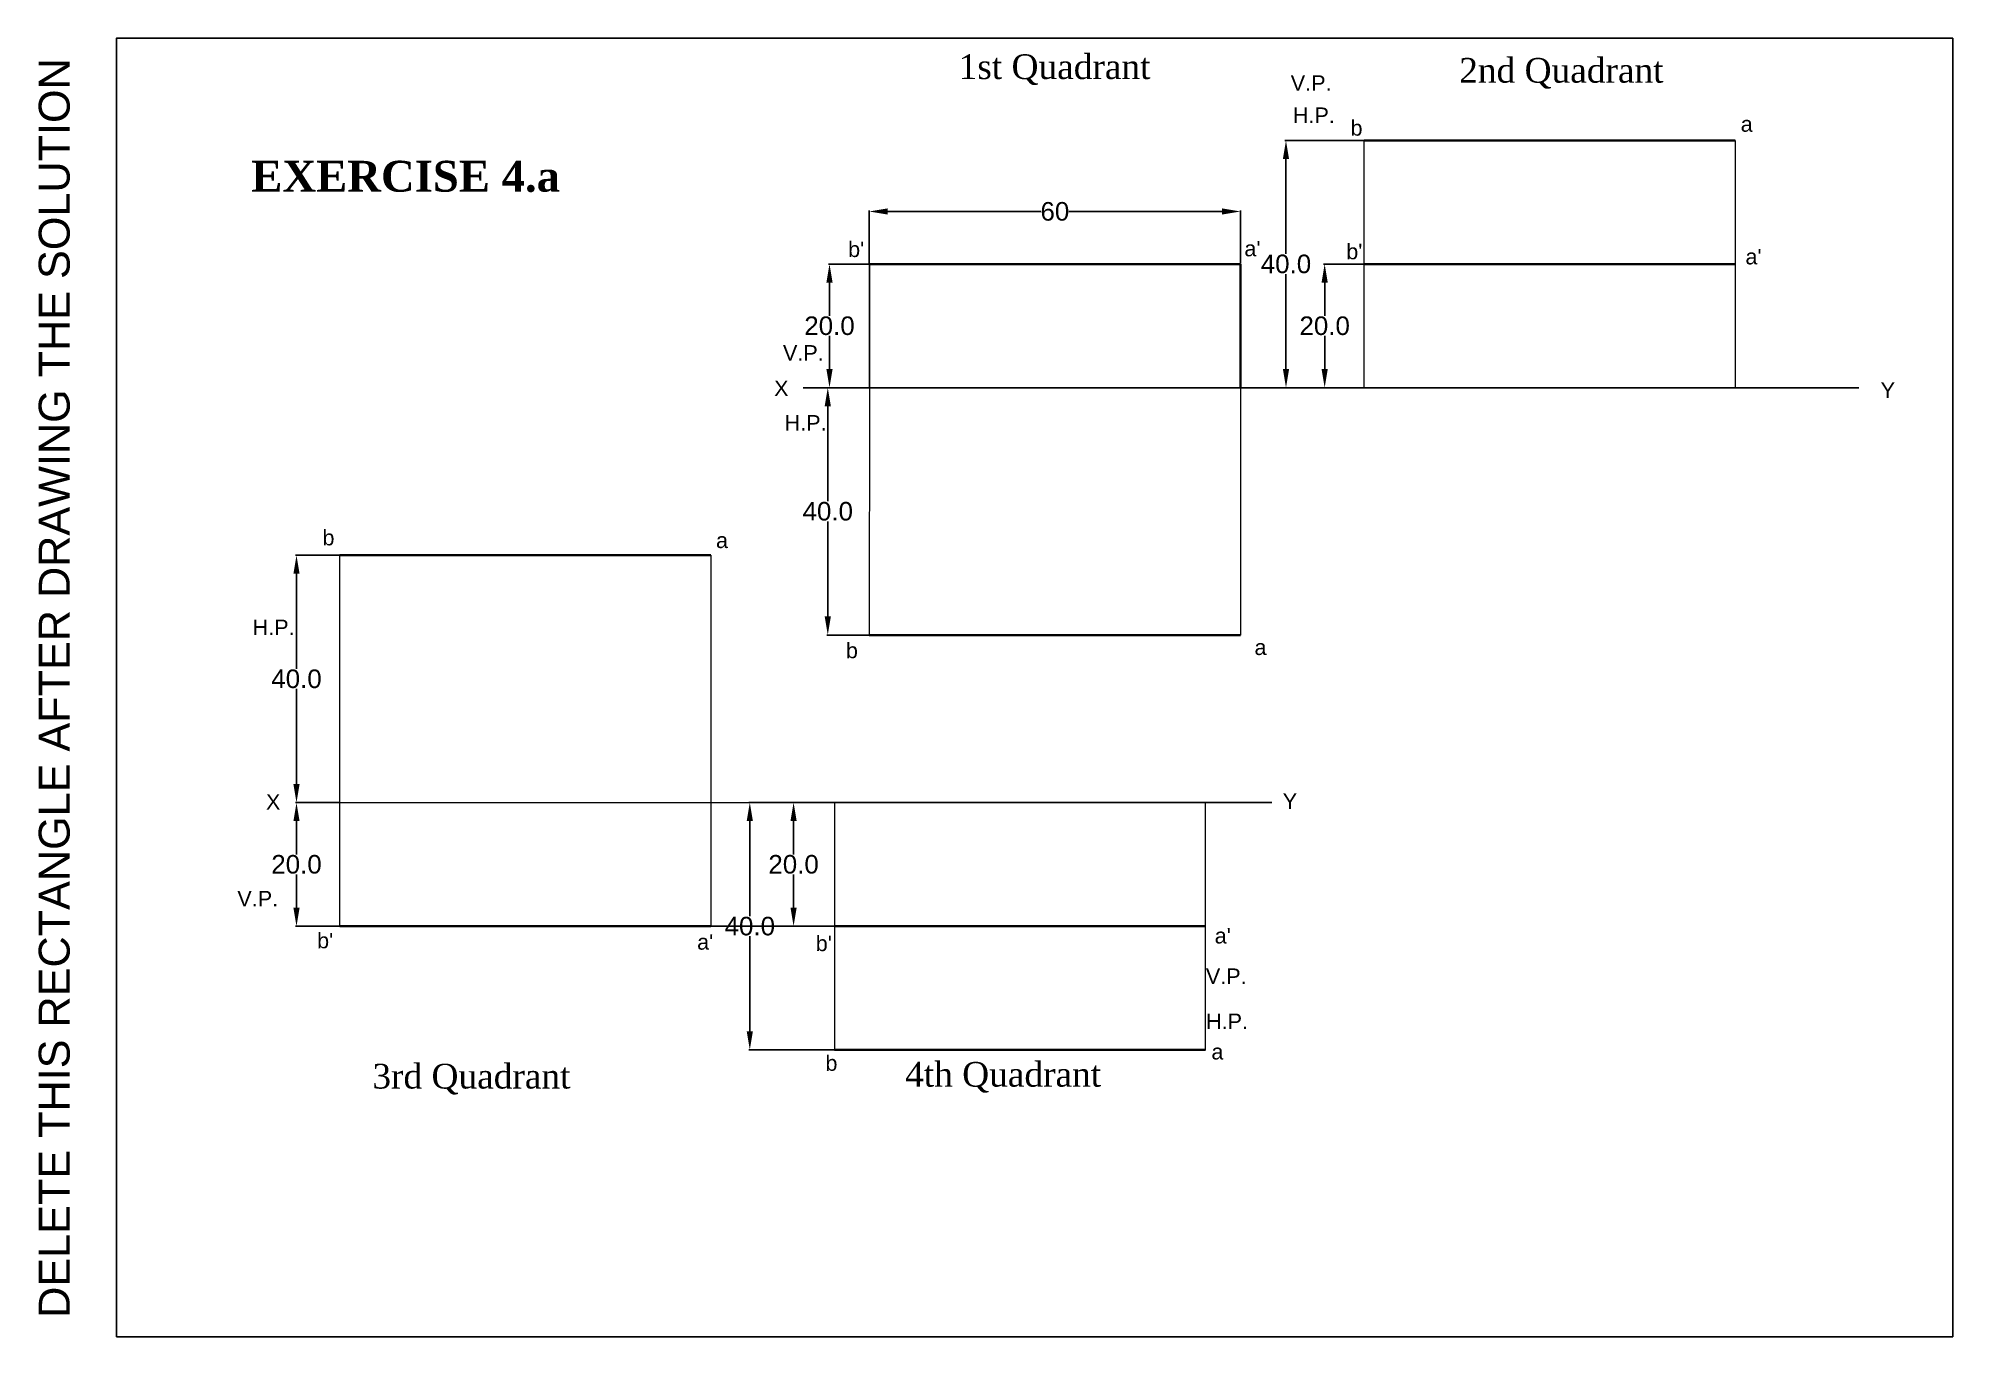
# Model space of a CAD drawing. Header units: millimetres. Extents: x -13 to 297, y 0 to 210.
import ezdxf

# ---------------------------------------------------------------- set-up
doc = ezdxf.new("R2010")
doc.units = ezdxf.units.MM
doc.layers.add('Comments', color=10, linetype='Continuous', lineweight=13, plot=False)
doc.layers.add('thick continuous', color=7, linetype='Continuous', lineweight=30)
doc.styles.get("Standard").update_dxf_attribs({"font": 'arial.ttf'})
doc.dimstyles.get("Standard").update_dxf_attribs({"dimtxt": 3, "dimasz": 3, "dimexe": 0.18, "dimexo": 0.0625, "dimgap": 0.09, "dimtad": 0, "dimtih": 1, "dimtoh": 1, "dimdec": 1, "dimzin": 0, "dimdsep": 46, "dimtxsty": 'Standard', "dimcen": 0.09, "dimadec": 0, "dimazin": 0, "dimtfac": 1, "dimtdec": 1, "dimtofl": 0, "dimtmove": 0, "dimatfit": 3, "dimfxl": 1, "dimtolj": 1, "dimtzin": 0, "dimarcsym": 0})

# ---------------------------------------------------------------- blocks, each defined once
blk = doc.blocks.new('*D0')
at = {"layer": 'Defpoints', "color": 0, "lineweight": 20, "transparency": 16777216}
for p in [(121.81, 173.49), (115.33, 153.49), (121.81, 153.49)]:
    blk.add_point(p, dxfattribs=at)
at = {"layer": 'thick continuous', "color": 0, "lineweight": -2, "transparency": 16777216}
for p, q in [((121.74, 173.49), (115.15, 173.49)), ((115.33, 170.49), (115.33, 165.12)), ((115.33, 156.49), (115.33, 161.87)), ((121.74, 153.49), (115.15, 153.49))]:
    blk.add_line(p, q, dxfattribs=at)
at = {"layer": 'thick continuous', "color": 0, "lineweight": 20, "transparency": 16777216}
for points in [[(114.83, 170.49), (115.83, 170.49), (115.33, 173.49)], [(114.83, 156.49), (115.83, 156.49), (115.33, 153.49)]]:
    blk.add_solid(points, dxfattribs=at)
at = {"layer": 'thick continuous', "color": 0, "lineweight": 20, "transparency": 16777216, "insert": (115.33, 163.49), "char_height": 3, "attachment_point": 5}
blk.add_mtext('\\A1;20.0', dxfattribs=at)
blk = doc.blocks.new('*D1')
at = {"layer": 'Defpoints', "color": 0, "lineweight": 20, "transparency": 16777216}
for p in [(181.81, 181.99), (121.74, 173.49), (181.81, 173.49)]:
    blk.add_point(p, dxfattribs=at)
at = {"layer": 'thick continuous', "color": 0, "lineweight": -2, "transparency": 16777216}
for p, q in [((121.74, 173.56), (121.74, 182.17)), ((124.74, 181.99), (149.53, 181.99)), ((178.81, 181.99), (154.02, 181.99)), ((181.81, 173.56), (181.81, 182.17))]:
    blk.add_line(p, q, dxfattribs=at)
at = {"layer": 'thick continuous', "color": 0, "lineweight": 20, "transparency": 16777216}
for points in [[(124.74, 182.49), (124.74, 181.49), (121.74, 181.99)], [(178.81, 182.49), (178.81, 181.49), (181.81, 181.99)]]:
    blk.add_solid(points, dxfattribs=at)
at = {"layer": 'thick continuous', "color": 0, "lineweight": 20, "transparency": 16777216, "insert": (151.78, 181.99), "char_height": 3, "attachment_point": 5}
blk.add_mtext('\\A1;60', dxfattribs=at)
blk = doc.blocks.new('*D2')
at = {"layer": 'Defpoints', "color": 0, "lineweight": 20, "transparency": 16777216}
for p in [(121.74, 153.49), (115.05, 113.49), (121.74, 113.49)]:
    blk.add_point(p, dxfattribs=at)
at = {"layer": 'thick continuous', "color": 0, "lineweight": -2, "transparency": 16777216}
for p, q in [((121.68, 153.49), (114.87, 153.49)), ((115.05, 150.49), (115.05, 135.12)), ((115.05, 116.49), (115.05, 131.87)), ((121.68, 113.49), (114.87, 113.49))]:
    blk.add_line(p, q, dxfattribs=at)
at = {"layer": 'thick continuous', "color": 0, "lineweight": 20, "transparency": 16777216}
for points in [[(114.55, 150.49), (115.55, 150.49), (115.05, 153.49)], [(114.55, 116.49), (115.55, 116.49), (115.05, 113.49)]]:
    blk.add_solid(points, dxfattribs=at)
at = {"layer": 'thick continuous', "color": 0, "lineweight": 20, "transparency": 16777216, "insert": (115.05, 133.49), "char_height": 3, "attachment_point": 5}
blk.add_mtext('\\A1;40.0', dxfattribs=at)
blk = doc.blocks.new('*D3')
at = {"layer": 'Defpoints', "color": 0, "lineweight": 20, "transparency": 16777216}
for p in [(201.81, 173.49), (195.42, 153.49), (201.81, 153.49)]:
    blk.add_point(p, dxfattribs=at)
at = {"layer": 'thick continuous', "color": 0, "lineweight": -2, "transparency": 16777216}
for p, q in [((201.74, 173.49), (195.24, 173.49)), ((195.42, 170.49), (195.42, 165.12)), ((195.42, 156.49), (195.42, 161.87)), ((201.74, 153.49), (195.24, 153.49))]:
    blk.add_line(p, q, dxfattribs=at)
at = {"layer": 'thick continuous', "color": 0, "lineweight": 20, "transparency": 16777216}
for points in [[(194.92, 170.49), (195.92, 170.49), (195.42, 173.49)], [(194.92, 156.49), (195.92, 156.49), (195.42, 153.49)]]:
    blk.add_solid(points, dxfattribs=at)
at = {"layer": 'thick continuous', "color": 0, "lineweight": 20, "transparency": 16777216, "insert": (195.42, 163.49), "char_height": 3, "attachment_point": 5}
blk.add_mtext('\\A1;20.0', dxfattribs=at)
blk = doc.blocks.new('*D4')
at = {"layer": 'Defpoints', "color": 0, "lineweight": 20, "transparency": 16777216}
for p in [(201.81, 193.49), (189.16, 153.49), (201.74, 153.49)]:
    blk.add_point(p, dxfattribs=at)
at = {"layer": 'thick continuous', "color": 0, "lineweight": -2, "transparency": 16777216}
for p, q in [((201.74, 193.49), (188.98, 193.49)), ((189.16, 190.49), (189.16, 175.12)), ((189.16, 156.49), (189.16, 171.87)), ((201.68, 153.49), (188.98, 153.49))]:
    blk.add_line(p, q, dxfattribs=at)
at = {"layer": 'thick continuous', "color": 0, "lineweight": 20, "transparency": 16777216}
for points in [[(188.66, 190.49), (189.66, 190.49), (189.16, 193.49)], [(188.66, 156.49), (189.66, 156.49), (189.16, 153.49)]]:
    blk.add_solid(points, dxfattribs=at)
at = {"layer": 'thick continuous', "color": 0, "lineweight": 20, "transparency": 16777216, "insert": (189.16, 173.49), "char_height": 3, "attachment_point": 5}
blk.add_mtext('\\A1;40.0', dxfattribs=at)
blk = doc.blocks.new('*D5')
at = {"layer": 'Defpoints', "color": 0, "lineweight": 20, "transparency": 16777216}
for p in [(36.13, 126.39), (29.12, 86.39), (36.13, 86.39)]:
    blk.add_point(p, dxfattribs=at)
at = {"layer": 'thick continuous', "color": 0, "lineweight": -2, "transparency": 16777216}
for p, q in [((36.07, 126.39), (28.94, 126.39)), ((29.12, 123.39), (29.12, 108.01)), ((29.12, 89.39), (29.12, 104.77)), ((36.07, 86.39), (28.94, 86.39))]:
    blk.add_line(p, q, dxfattribs=at)
at = {"layer": 'thick continuous', "color": 0, "lineweight": 20, "transparency": 16777216}
for points in [[(28.62, 123.39), (29.62, 123.39), (29.12, 126.39)], [(28.62, 89.39), (29.62, 89.39), (29.12, 86.39)]]:
    blk.add_solid(points, dxfattribs=at)
at = {"layer": 'thick continuous', "color": 0, "lineweight": 20, "transparency": 16777216, "insert": (29.12, 106.39), "char_height": 3, "attachment_point": 5}
blk.add_mtext('\\A1;40.0', dxfattribs=at)
blk = doc.blocks.new('*D6')
at = {"layer": 'Defpoints', "color": 0, "lineweight": 20, "transparency": 16777216}
for p in [(36.07, 86.39), (29.12, 66.39), (174.09, 66.39)]:
    blk.add_point(p, dxfattribs=at)
at = {"layer": 'thick continuous', "color": 0, "lineweight": -2, "transparency": 16777216}
for p, q in [((36, 86.39), (28.94, 86.39)), ((29.12, 83.39), (29.12, 78.01)), ((29.12, 69.39), (29.12, 74.77)), ((174.03, 66.39), (28.94, 66.39))]:
    blk.add_line(p, q, dxfattribs=at)
at = {"layer": 'thick continuous', "color": 0, "lineweight": 20, "transparency": 16777216}
for points in [[(28.62, 83.39), (29.62, 83.39), (29.12, 86.39)], [(28.62, 69.39), (29.62, 69.39), (29.12, 66.39)]]:
    blk.add_solid(points, dxfattribs=at)
at = {"layer": 'thick continuous', "color": 0, "lineweight": 20, "transparency": 16777216, "insert": (29.12, 76.39), "char_height": 3, "attachment_point": 5}
blk.add_mtext('\\A1;20.0', dxfattribs=at)
blk = doc.blocks.new('*D7')
at = {"layer": 'Defpoints', "color": 0, "lineweight": 20, "transparency": 16777216}
for p in [(116.13, 86.39), (109.52, 66.39), (116.13, 66.39)]:
    blk.add_point(p, dxfattribs=at)
at = {"layer": 'thick continuous', "color": 0, "lineweight": -2, "transparency": 16777216}
for p, q in [((116.07, 86.39), (109.34, 86.39)), ((109.52, 83.39), (109.52, 78.01)), ((109.52, 69.39), (109.52, 74.77)), ((116.07, 66.39), (109.34, 66.39))]:
    blk.add_line(p, q, dxfattribs=at)
at = {"layer": 'thick continuous', "color": 0, "lineweight": 20, "transparency": 16777216}
for points in [[(109.02, 83.39), (110.02, 83.39), (109.52, 86.39)], [(109.02, 69.39), (110.02, 69.39), (109.52, 66.39)]]:
    blk.add_solid(points, dxfattribs=at)
at = {"layer": 'thick continuous', "color": 0, "lineweight": 20, "transparency": 16777216, "insert": (109.52, 76.39), "char_height": 3, "attachment_point": 5}
blk.add_mtext('\\A1;20.0', dxfattribs=at)
blk = doc.blocks.new('*D8')
at = {"layer": 'Defpoints', "color": 0, "lineweight": 20, "transparency": 16777216}
for p in [(186.96, 86.39), (102.44, 46.39), (116.13, 46.39)]:
    blk.add_point(p, dxfattribs=at)
at = {"layer": 'thick continuous', "color": 0, "lineweight": -2, "transparency": 16777216}
for p, q in [((186.89, 86.39), (102.26, 86.39)), ((102.44, 83.39), (102.44, 68.01)), ((102.44, 49.39), (102.44, 64.77)), ((116.07, 46.39), (102.26, 46.39))]:
    blk.add_line(p, q, dxfattribs=at)
at = {"layer": 'thick continuous', "color": 0, "lineweight": 20, "transparency": 16777216}
for points in [[(101.94, 83.39), (102.94, 83.39), (102.44, 86.39)], [(101.94, 49.39), (102.94, 49.39), (102.44, 46.39)]]:
    blk.add_solid(points, dxfattribs=at)
at = {"layer": 'thick continuous', "color": 0, "lineweight": 20, "transparency": 16777216, "insert": (102.44, 66.39), "char_height": 3, "attachment_point": 5}
blk.add_mtext('\\A1;40.0', dxfattribs=at)

msp = doc.modelspace()

# ---------------------------------------------------------------- linework, layer by layer
msp.add_lwpolyline([(0, 0), (297, 0), (297, 210), (0, 210)], close=True)
at = {"layer": 'thick continuous', "lineweight": 20}
for p, q in [((201.81, 173.49), (201.81, 193.49)), ((261.81, 193.49), (261.81, 173.49)), ((201.81, 153.49), (201.81, 173.49)), ((261.81, 173.49), (261.81, 153.49)), ((121.81, 153.49), (121.74, 113.49)), ((181.81, 153.49), (181.81, 113.49)), ((181.81, 153.49), (201.81, 153.49)), ((201.81, 153.49), (201.81, 153.49)), ((261.81, 153.49), (281.81, 153.49)), ((36.13, 86.39), (36.13, 126.39)), ((96.13, 126.39), (96.13, 86.39)), ((36.13, 66.39), (36.13, 86.39)), ((36.13, 86.39), (96.13, 86.39)), ((96.13, 86.39), (96.13, 66.39)), ((96.13, 86.39), (96.13, 66.39)), ((96.13, 86.39), (116.13, 86.39)), ((116.13, 86.39), (116.13, 66.39)), ((176.13, 66.39), (176.13, 86.39)), ((116.13, 66.39), (116.13, 46.39)), ((176.13, 46.39), (176.13, 66.39))]:
    msp.add_line(p, q, dxfattribs=at)
at = {"layer": 'thick continuous', "lineweight": 40}
for p, q in [((201.81, 193.49), (261.81, 193.49)), ((121.81, 173.49), (181.81, 173.49)), ((181.81, 173.49), (181.81, 153.49)), ((201.81, 173.49), (261.81, 173.49)), ((36.13, 126.39), (96.13, 126.39)), ((121.74, 113.49), (181.81, 113.49)), ((96.13, 66.39), (36.13, 66.39)), ((116.13, 66.39), (176.13, 66.39)), ((116.13, 46.39), (176.13, 46.39))]:
    msp.add_line(p, q, dxfattribs=at)
at = {"layer": 'thick continuous', "lineweight": 25}
for p, q in [((121.81, 153.49), (121.81, 173.49)), ((111.08, 153.49), (281.81, 153.49))]:
    msp.add_line(p, q, dxfattribs=at)

# ---------------------------------------------------------------- texts
at = {"layer": 'Comments'}
msp.add_text('DELETE THIS RECTANGLE AFTER DRAWING THE SOLUTION', height=5, rotation=90, dxfattribs=at).set_placement((-7.57, 3.05))
at = {"layer": 'thick continuous', "lineweight": 20, "attachment_point": 1}
for s, width, insert, char_height in [('{\\fTimes New Roman|b0|i0|c0|p18;1st Quadrant}', 41.4227, (136.21, 207.41), 4), ('{\\fTimes New Roman|b0|i0|c0|p18;2nd Quadrant}', 40.7057, (217.18, 206.82), 4), ('V.P.', 8.5739, (189.93, 204.01), 2.5), ('H.P.', 3.3132, (190.27, 198.81), 2.5), ('a', 0.5035, (262.71, 197.38), 2.5), ('{\\fTimes New Roman|b1|i0|c0|p18;EXERCISE 4.a}', 63.3198, (21.8, 190.19), 5), ("b'", 0.6584, (118.34, 177.12), 2.5), ("a'", 4.7537, (182.43, 177.24), 2.5), ("b'", 0.6584, (198.91, 176.76), 2.5), ("a'", 4.7537, (263.48, 175.93), 2.5), ('V.P.', 8.5739, (107.8, 160.37), 2.5), ('H.P.', 3.3132, (108.07, 149.06), 2.5), ('a', 0.5035, (96.97, 130.05), 2.5), ('H.P.', 3.3132, (22.02, 115.98), 2.5), ('a', 0.5035, (184.07, 112.75), 2.5), ('V.P.', 8.5739, (19.55, 72.11), 2.5), ("b'", 0.6584, (32.45, 65.32), 2.5), ("a'", 4.7537, (93.92, 65.09), 2.5), ("a'", 4.7537, (177.63, 66.1), 2.5), ("b'", 0.6584, (113.1, 64.86), 2.5), ('V.P.', 8.5739, (176.2, 59.56), 2.5), ('H.P.', 3.3132, (176.23, 52.26), 2.5), ('a', 0.5035, (177.1, 47.34), 2.5), ('{\\fTimes New Roman|b0|i0|c0|p18;3rd Quadrant}', 40.4736, (41.39, 44.14), 4), ('{\\fTimes New Roman|b0|i0|c0|p18;4th Quadrant}', 42.1127, (127.56, 44.44), 4)]:
    msp.add_mtext_dynamic_manual_height_columns(s, width=width, gutter_width=12.5, heights=[0], dxfattribs=dict(at, insert=insert, char_height=char_height))
at = {"layer": 'thick continuous', "lineweight": 20, "char_height": 2.5, "attachment_point": 1}
for s, insert in [('b', (199.6, 196.75)), ('X', (106.37, 154.63)), ('Y', (285.34, 154.34)), ('b', (33.32, 130.49)), ('b', (117.98, 112.24)), ('X', (24.18, 87.74)), ('Y', (188.63, 87.87)), ('b', (114.67, 45.5))]:
    msp.add_mtext(s, dxfattribs=dict(at, insert=insert))

# ---------------------------------------------------------------- dimensions: what is measured, and where the dimension line sits
at = {"layer": 'thick continuous', "lineweight": 20}
for base, p1, p2, picture, middle in [((189.16, 153.49), (201.81, 193.49), (201.74, 153.49), '*D4', (189.16, 173.49)), ((115.33, 153.49), (121.81, 173.49), (121.81, 153.49), '*D0', (115.33, 163.49)), ((195.42, 153.49), (201.81, 173.49), (201.81, 153.49), '*D3', (195.42, 163.49)), ((115.05, 113.49), (121.74, 153.49), (121.74, 113.49), '*D2', (115.05, 133.49)), ((29.12, 86.39), (36.13, 126.39), (36.13, 86.39), '*D5', (29.12, 106.39)), ((29.12, 66.39), (36.07, 86.39), (174.09, 66.39), '*D6', (29.12, 76.39)), ((102.44, 46.39), (186.96, 86.39), (116.13, 46.39), '*D8', (102.44, 66.39)), ((109.52, 66.39), (116.13, 86.39), (116.13, 66.39), '*D7', (109.52, 76.39))]:
    dim = msp.add_linear_dim(base=base, p1=p1, p2=p2, angle=90, dimstyle='Standard', dxfattribs=at)
    dim.commit()
    dim.dimension.update_dxf_attribs({"geometry": picture, "text_midpoint": middle})
dim = msp.add_linear_dim(base=(181.81, 181.99), p1=(121.74, 173.49), p2=(181.81, 173.49), text='60', dimstyle='Standard', dxfattribs=at)
dim.commit()
dim.dimension.update_dxf_attribs({"geometry": '*D1', "text_midpoint": (151.78, 181.99)})

doc.saveas('drawing.dxf')
